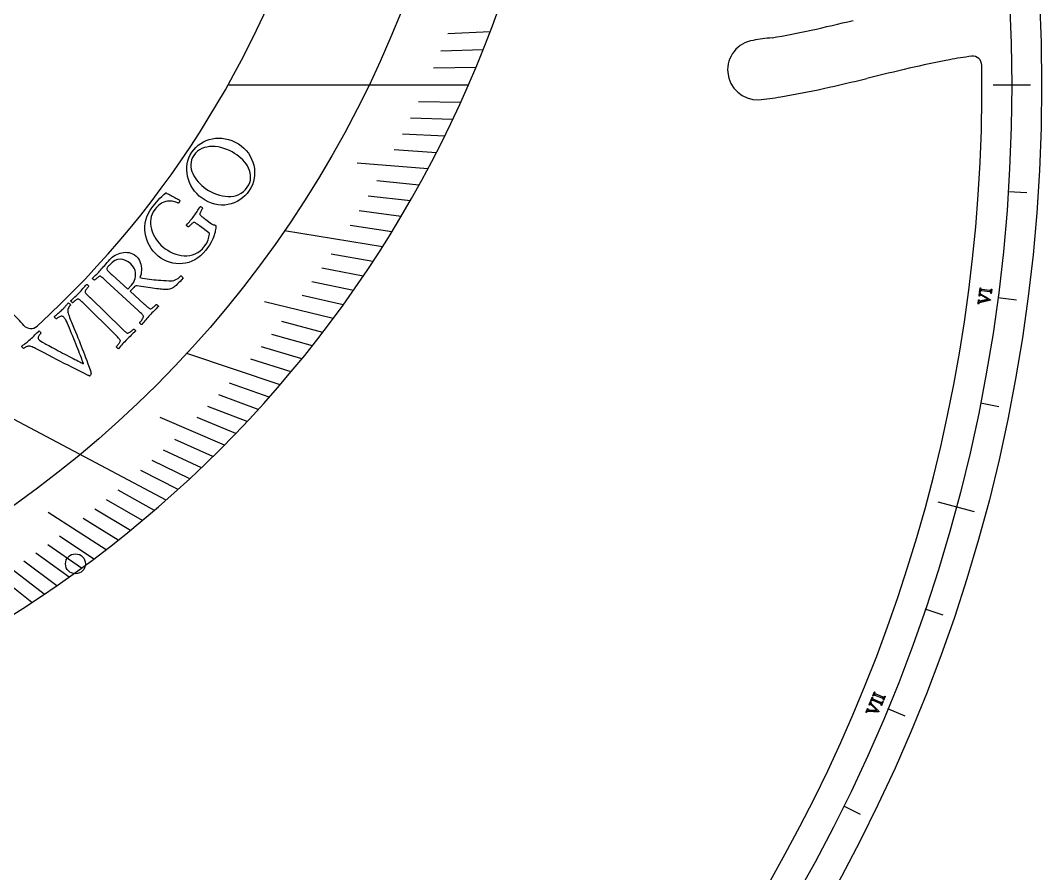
# Model space of a CAD drawing. Header units: millimetres. Extents: x -45 to 45, y -45 to 45.
# Drawn here: x 17.3 to 45, y -21.37 to 1.75 of the extents above; entities that cross this region are included whole.
import ezdxf

# ---------------------------------------------------------------- set-up
doc = ezdxf.new("R2010")
doc.units = ezdxf.units.MM
for name, color, linetype in [('CUT_INNER', 6, 'Continuous'), ('CUT_OUTER', 1, 'Continuous'), ('ENGRAVE', 7, 'Continuous'), ('ENGRAVE_FINE', 8, 'Continuous'), ('TEXT', 5, 'Continuous')]:
    doc.layers.add(name, color=color, linetype=linetype)

msp = doc.modelspace()

# ---------------------------------------------------------------- linework, layer by layer
at = {"layer": 'CUT_INNER'}
for centre, radius, start, end in [((0.0007, 12.8585), 32.1401, 287.05108, 353.10104), ((0.0021, 12.8576), 26.2884, 312.46769, 344.37126), ((26.4848, 56.6004), 56.4605, 282.54906, 283.7294), ((34.6249, 19.9429), 18.91, 279.3237, 282.60689), ((37.2927, 0.4123), 0.8082, 98.0985, 272.09266), ((38.5015, -6.4979), 7.8229, 95.96452, 99.734), ((47.2103, -24.3079), 25.4332, 100.67691, 103.17769), ((43.9457, -6.4432), 7.2737, 96.67672, 101.47787), ((43.1299, 0.533), 0.25, 0.87891, 96.878), ((0.0001, -0.0001), 43.3831, 216.35284, 0.70917), ((67.6481, -111.951), 115.4278, 103.137711, 103.723836), ((26.5989, 56.1147), 57.5783, 282.527713, 283.72876), ((34.6583, 19.7696), 20.3503, 279.24151, 282.57334), ((36.8684, 5.444), 5.8569, 274.44399, 280.40832), ((14.6687, -8.8154), 3.5676, 40.14396, 48.0808), ((17.5829, -6.3495), 0.25, 221.56328, 312.36328)]:
    msp.add_arc(centre, radius, start, end, dxfattribs=at)
at = {"layer": 'CUT_OUTER'}
msp.add_circle((0, 0), 45, dxfattribs=at)
at = {"layer": 'ENGRAVE'}
for points in [[(29.4565, 0), (22.9316, 0)], [(44.7, 0), (43.6832, 0)], [(27.1246, -4.3833), (24.4639, -3.9534)], [(24.3483, -8.1219), (21.8113, -7.2756)], [(21.2577, -11.2481), (15.6388, -8.2749)], [(43.1769, -11.5692), (42.1948, -11.3061)], [(17.9491, -13.8032), (15.8858, -12.2164)]]:
    msp.add_lwpolyline(points, dxfattribs=at)
for centre, radius in [((0, 0), 44.1916), ((0, 12.859), 29.684), ((18.7949, -12.977), 0.27)]:
    msp.add_circle(centre, radius, dxfattribs=at)
at = {"layer": 'ENGRAVE_FINE'}
for points in [[(30.0453, 1.4431), (28.8942, 1.3878)], [(29.8554, 0.9555), (28.7035, 0.9186)], [(29.6591, 0.4745), (28.5066, 0.456)], [(29.2478, -0.4679), (28.0953, -0.4494)], [(29.0332, -0.9292), (27.8812, -0.8923)], [(28.8129, -1.3839), (27.6617, -1.3286)], [(28.587, -1.832), (27.4371, -1.7583)], [(28.3557, -2.2736), (26.4375, -2.1198)], [(28.1192, -2.7086), (26.9729, -2.5982)], [(27.8777, -3.1371), (26.7337, -3.0083)], [(44.6043, -2.9235), (44.097, -2.8903)], [(27.6313, -3.559), (26.4899, -3.412)], [(27.3802, -3.9744), (26.2418, -3.8092)], [(26.8645, -4.7858), (25.7331, -4.5842)], [(26.6002, -5.1818), (25.4728, -4.9622)], [(26.3317, -5.5714), (25.2088, -5.3338)], [(26.0593, -5.9547), (24.9411, -5.6991)], [(44.3176, -5.8345), (43.8136, -5.7682)], [(25.783, -6.3315), (23.9237, -5.8749)], [(25.503, -6.7021), (24.3952, -6.411)], [(25.2194, -7.0664), (24.1174, -6.7576)], [(24.9324, -7.4244), (23.8364, -7.0981)], [(24.642, -7.7762), (23.5525, -7.4324)], [(24.0516, -8.4614), (22.9759, -8.083)], [(23.7518, -8.7949), (22.6836, -8.3993)], [(23.4492, -9.1223), (22.3887, -8.7097)], [(43.8411, -8.7205), (43.3425, -8.6214)], [(22.8356, -9.759), (21.0921, -9.014)], [(23.1437, -9.4436), (22.0913, -9.0142)], [(22.5248, -10.0685), (21.4895, -9.6057)], [(22.2116, -10.3721), (21.1852, -9.8928)], [(21.8959, -10.6699), (20.8789, -10.1743)], [(21.5779, -10.9619), (20.5705, -10.4501)], [(20.9353, -11.5286), (19.9481, -10.9849)], [(20.6108, -11.8034), (19.6342, -11.2441)], [(19.6257, -12.5943), (18.0512, -11.5839)], [(20.2843, -12.0726), (19.3186, -11.4978)], [(19.956, -12.3362), (19.0013, -11.7461)], [(18.9599, -13.094), (18.0404, -12.459)], [(19.2937, -12.8469), (18.3622, -12.2267)], [(18.6245, -13.3358), (17.7173, -12.6862)], [(18.2876, -13.5721), (17.3929, -12.9082)], [(17.6091, -14.0289), (16.7404, -13.3368)], [(42.3278, -14.3683), (41.8464, -14.2049)], [(41.2974, -17.1059), (40.8277, -16.9114)], [(40.0902, -19.7703), (39.6343, -19.5455)]]:
    msp.add_lwpolyline(points, dxfattribs=at)
at = {"layer": 'TEXT'}
for points in [[(21.9519, -1.8207), (22.0033, -1.7512), (22.0602, -1.6883), (22.1226, -1.632), (22.1907, -1.5821), (22.2633, -1.5392), (22.3395, -1.5038), (22.4193, -1.4759), (22.5028, -1.4554), (22.5888, -1.4427), (22.6763, -1.4381), (22.7652, -1.4415), (22.8557, -1.4531), (22.9465, -1.4736), (23.0364, -1.5038), (23.1255, -1.5436), (23.2137, -1.5933), (23.2928, -1.6478), (23.3643, -1.7082), (23.4281, -1.7745), (23.4842, -1.8467), (23.5325, -1.9236), (23.573, -2.0034), (23.6055, -2.0864), (23.6301, -2.1725), (23.6462, -2.2604), (23.6535, -2.3487), (23.6519, -2.4373), (23.6415, -2.5262), (23.6219, -2.614), (23.593, -2.6991), (23.5547, -2.7814), (23.5072, -2.8608), (23.4529, -2.9342), (23.3926, -3.0007), (23.3264, -3.0602), (23.2544, -3.1128), (23.1779, -3.1575), (23.0983, -3.1937), (23.0156, -3.2213), (22.9298, -3.2403), (22.8421, -3.2505), (22.7536, -3.2518), (22.6645, -3.2442), (22.5746, -3.2278), (22.4853, -3.202), (22.3978, -3.1666), (22.3123, -3.1215), (22.2285, -3.0669), (22.153, -3.0074), (22.085, -2.9428), (22.0246, -2.873), (21.9717, -2.7982), (21.9264, -2.7199), (21.8888, -2.6395), (21.8587, -2.557), (21.8363, -2.4726), (21.8218, -2.3872), (21.8155, -2.3022), (21.8174, -2.2174), (21.8276, -2.1328), (21.846, -2.0499), (21.8729, -1.9704), (21.9081, -1.894), (21.9519, -1.8207)], [(22.0084, -1.9041), (21.972, -1.9661), (21.9456, -2.0283), (21.9293, -2.0909), (21.923, -2.1539), (21.9253, -2.2167), (21.9347, -2.2786), (21.9513, -2.3396), (21.9751, -2.3998), (22.0051, -2.4587), (22.0401, -2.5159), (22.0801, -2.5713), (22.1253, -2.6249), (22.1741, -2.6761), (22.2252, -2.724), (22.2786, -2.7688), (22.3342, -2.8102), (22.4017, -2.8543), (22.4722, -2.8938), (22.5457, -2.9287), (22.6223, -2.959), (22.7004, -2.9837), (22.7785, -3.0021), (22.8568, -3.0141), (22.9352, -3.0197), (23.0123, -3.0181), (23.0869, -3.0086), (23.1588, -2.9912), (23.228, -2.9658), (23.2932, -2.9317), (23.3528, -2.8877), (23.4068, -2.834), (23.4551, -2.7706), (23.4937, -2.7047), (23.5217, -2.6387), (23.5391, -2.5728), (23.546, -2.5069), (23.5436, -2.4416), (23.5335, -2.3774), (23.5156, -2.3143), (23.4899, -2.2524), (23.4578, -2.1923), (23.4204, -2.1347), (23.3779, -2.0796), (23.3301, -2.027), (23.2788, -1.9774), (23.2253, -1.9313), (23.1699, -1.8888), (23.1124, -1.8499), (23.043, -1.8089), (22.9711, -1.7727), (22.8965, -1.7412), (22.8195, -1.7143), (22.7413, -1.6927), (22.6633, -1.6773), (22.5856, -1.668), (22.5082, -1.6647), (22.4324, -1.668), (22.3598, -1.6784), (22.2903, -1.6958), (22.2239, -1.7202), (22.1617, -1.7527), (22.1052, -1.7942), (22.0541, -1.8446), (22.0084, -1.9041)], [(22.1872, -3.8358), (22.1838, -3.8333), (22.1804, -3.8307), (22.177, -3.8282), (22.1736, -3.8256), (22.1702, -3.8231), (22.1668, -3.8205), (22.1634, -3.818), (22.16, -3.8154), (22.139, -3.7997), (22.1188, -3.7848), (22.0995, -3.7709), (22.0811, -3.7578), (22.0637, -3.7461), (22.0473, -3.7363), (22.0319, -3.7284), (22.0175, -3.7223), (22.0088, -3.7205), (21.998, -3.723), (21.985, -3.7298), (21.9698, -3.7409), (21.9537, -3.7545), (21.938, -3.7688), (21.9226, -3.7838), (21.9076, -3.7995), (21.8939, -3.8144), (21.8827, -3.827), (21.8739, -3.8372), (21.8676, -3.845), (21.86, -3.8439), (21.8512, -3.8409), (21.8412, -3.8358), (21.8301, -3.8288), (21.8198, -3.8207), (21.8121, -3.8128), (21.807, -3.8048), (21.8046, -3.7969), (21.8311, -3.7647), (21.8575, -3.7333), (21.8837, -3.7026), (21.9096, -3.6726), (21.9352, -3.6428), (21.9602, -3.6124), (21.9846, -3.5817), (22.0083, -3.5504), (22.032, -3.5181), (22.0542, -3.4863), (22.0752, -3.4551), (22.0948, -3.4244), (22.1143, -3.3934), (22.1349, -3.3613), (22.1568, -3.3282), (22.1798, -3.2939), (22.1881, -3.294), (22.1971, -3.2966), (22.207, -3.3017), (22.2176, -3.3093), (22.2275, -3.3179), (22.2352, -3.326), (22.2407, -3.3336), (22.2439, -3.3406), (22.2382, -3.3488), (22.2311, -3.3599), (22.2225, -3.3739), (22.2125, -3.3907), (22.2023, -3.4089), (22.193, -3.4269), (22.1847, -3.4448), (22.1774, -3.4626), (22.172, -3.4789), (22.1697, -3.4927), (22.1703, -3.5039), (22.174, -3.5125), (22.1857, -3.5273), (22.2001, -3.5427), (22.2172, -3.5585), (22.237, -3.5748), (22.2587, -3.5916), (22.2814, -3.6089), (22.305, -3.6267), (22.3295, -3.6449), (22.4866, -3.761), (22.5042, -3.7729), (22.5206, -3.7817), (22.5358, -3.7874), (22.5497, -3.7899), (22.5625, -3.7916), (22.5743, -3.7947), (22.585, -3.7993), (22.5947, -3.8053), (22.5988, -3.8089), (22.6019, -3.8133), (22.6042, -3.8183), (22.6055, -3.8239), (22.6059, -3.8318), (22.6052, -3.8434), (22.6036, -3.8587), (22.601, -3.8777), (22.595, -3.9122), (22.5878, -3.9489), (22.5795, -3.9876), (22.5699, -4.0284), (22.5577, -4.0719), (22.5412, -4.1185), (22.5205, -4.1683), (22.4955, -4.2212), (22.4646, -4.2782), (22.4261, -4.3402), (22.38, -4.407), (22.3263, -4.4787), (22.2602, -4.5562), (22.1895, -4.6244), (22.1141, -4.6834), (22.0342, -4.733), (21.9514, -4.7734), (21.8669, -4.8046), (21.781, -4.8267), (21.6936, -4.8396), (21.606, -4.8436), (21.5194, -4.8389), (21.434, -4.8255), (21.3495, -4.8035), (21.2673, -4.7731), (21.1884, -4.7346), (21.1128, -4.6878), (21.0405, -4.633), (20.9692, -4.5683), (20.9058, -4.4989), (20.8499, -4.4251), (20.8017, -4.3467), (20.7611, -4.2651), (20.7283, -4.1816), (20.7032, -4.096), (20.6857, -4.0085), (20.6764, -3.9202), (20.6761, -3.8322), (20.6845, -3.7445), (20.7018, -3.6571), (20.7282, -3.5712), (20.7641, -3.488), (20.8093, -3.4075), (20.8641, -3.3295), (20.9047, -3.2782), (20.9473, -3.2264), (20.9917, -3.1742), (21.0381, -3.1215), (21.0867, -3.0691), (21.1377, -3.0178), (21.1911, -2.9677), (21.247, -2.9188), (21.2503, -2.9204), (21.2601, -2.9255), (21.2764, -2.9339), (21.2992, -2.9457), (21.3264, -2.9599), (21.3557, -2.9754), (21.387, -2.9922), (21.4205, -3.0103), (21.4543, -3.0286), (21.4865, -3.046), (21.5172, -3.0625), (21.5464, -3.0781), (21.5719, -3.0917), (21.5914, -3.1024), (21.6049, -3.1101), (21.6125, -3.1149), (21.617, -3.1183), (21.6199, -3.1239), (21.6212, -3.1317), (21.6209, -3.1417), (21.619, -3.1525), (21.6158, -3.1627), (21.6113, -3.1724), (21.6054, -3.1815), (21.5995, -3.1886), (21.5931, -3.1946), (21.5862, -3.1993), (21.579, -3.2029), (21.5626, -3.1953), (21.5416, -3.1867), (21.5162, -3.177), (21.4862, -3.1663), (21.4525, -3.1565), (21.4157, -3.1495), (21.376, -3.1453), (21.3333, -3.1439), (21.2883, -3.1471), (21.2419, -3.1565), (21.1941, -3.1721), (21.1448, -3.194), (21.0947, -3.224), (21.0446, -3.264), (20.9944, -3.3142), (20.944, -3.3744), (20.9036, -3.4334), (20.872, -3.495), (20.8491, -3.5592), (20.8349, -3.6262), (20.8286, -3.6947), (20.8295, -3.7637), (20.8375, -3.8333), (20.8528, -3.9033), (20.8744, -3.9727), (20.9015, -4.0402), (20.9342, -4.1058), (20.9725, -4.1695), (21.0155, -4.2301), (21.0622, -4.2864), (21.1125, -4.3385), (21.1666, -4.3862), (21.2306, -4.4349), (21.2974, -4.4788), (21.3672, -4.5181), (21.4399, -4.5526), (21.5145, -4.5813), (21.5898, -4.6031), (21.6659, -4.618), (21.7427, -4.626), (21.8193, -4.6262), (21.8945, -4.6177), (21.9683, -4.6006), (22.0407, -4.5747), (22.1105, -4.5392), (22.1766, -4.493), (22.2388, -4.4361), (22.2971, -4.3686), (22.328, -4.3254), (22.3541, -4.2823), (22.3753, -4.2393), (22.3916, -4.1965), (22.4046, -4.1548), (22.4157, -4.1151), (22.4249, -4.0775), (22.4324, -4.0419), (22.4337, -4.0349), (22.4337, -4.029), (22.4323, -4.024), (22.4294, -4.0199), (22.4256, -4.0163), (22.4213, -4.0125), (22.4165, -4.0085), (22.4111, -4.0043)], [(19.7235, -4.731), (19.7548, -4.6988), (19.7894, -4.6686), (19.8273, -4.6404), (19.8686, -4.6142), (19.9122, -4.5908), (19.9572, -4.571), (20.0037, -4.5549), (20.0516, -4.5424), (20.1004, -4.5343), (20.1495, -4.5315), (20.1988, -4.534), (20.2485, -4.5418), (20.2977, -4.5557), (20.3458, -4.5767), (20.3927, -4.6047), (20.4385, -4.6398), (20.4736, -4.6744), (20.5039, -4.7136), (20.5292, -4.7574), (20.5496, -4.806), (20.565, -4.8574), (20.5758, -4.91), (20.5818, -4.9636), (20.5831, -5.0183), (20.5797, -5.0723), (20.572, -5.1237), (20.5598, -5.1725), (20.5432, -5.2187), (20.6118, -5.231), (20.6781, -5.2421), (20.7421, -5.2519), (20.8039, -5.2605), (20.8647, -5.268), (20.9259, -5.2749), (20.9874, -5.2809), (21.0494, -5.2862), (21.1133, -5.291), (21.1806, -5.2958), (21.2514, -5.3006), (21.3256, -5.3053), (21.3738, -5.306), (21.419, -5.3024), (21.4613, -5.2947), (21.5007, -5.2827), (21.5388, -5.2651), (21.5775, -5.2408), (21.6168, -5.2096), (21.6566, -5.1715), (21.6649, -5.1723), (21.6737, -5.1764), (21.6831, -5.1837), (21.693, -5.1942), (21.702, -5.2052), (21.7088, -5.2139), (21.7133, -5.2203), (21.7157, -5.2244), (21.6718, -5.276), (21.6307, -5.3221), (21.5924, -5.3628), (21.5569, -5.3981), (21.5247, -5.428), (21.4961, -5.4528), (21.4711, -5.4724), (21.4498, -5.4868), (21.4346, -5.4946), (21.4163, -5.5036), (21.3949, -5.5137), (21.3705, -5.5249), (21.3428, -5.535), (21.3117, -5.5417), (21.2772, -5.5449), (21.2394, -5.5447), (21.222, -5.5434), (21.1983, -5.5413), (21.1682, -5.5384), (21.1318, -5.5347), (21.0902, -5.5302), (21.0446, -5.5249), (20.9949, -5.5189), (20.9411, -5.512), (20.8845, -5.5046), (20.8259, -5.4967), (20.7656, -5.4885), (20.7034, -5.48), (20.6407, -5.4711), (20.5789, -5.4618), (20.5181, -5.4523), (20.4582, -5.4425), (20.438, -5.4428), (20.4177, -5.4495), (20.3973, -5.4627), (20.3768, -5.4824), (20.281, -5.5882), (20.6621, -5.9349), (20.6652, -5.9377), (20.6684, -5.9406), (20.6715, -5.9434), (20.6747, -5.9463), (20.6778, -5.9491), (20.6809, -5.952), (20.6841, -5.9549), (20.6872, -5.9577), (20.7067, -5.9753), (20.7254, -5.992), (20.7433, -6.0076), (20.7604, -6.0224), (20.7767, -6.0356), (20.7922, -6.0469), (20.8068, -6.0562), (20.8206, -6.0635), (20.8291, -6.0644), (20.8402, -6.0619), (20.854, -6.0559), (20.8704, -6.0466), (20.888, -6.0349), (20.9054, -6.022), (20.9227, -6.0081), (20.9397, -5.993), (20.9553, -5.9784), (20.9681, -5.9662), (20.978, -5.9563), (20.9852, -5.9487), (20.9928, -5.9503), (21.0013, -5.954), (21.0109, -5.9598), (21.0214, -5.9676), (21.0311, -5.9764), (21.0382, -5.985), (21.0425, -5.9934), (21.0442, -6.0016), (21.0136, -6.0316), (20.9836, -6.0611), (20.9543, -6.0899), (20.9258, -6.1182), (20.8976, -6.1465), (20.8693, -6.1755), (20.8411, -6.2052), (20.8128, -6.2357), (20.7856, -6.2657), (20.7585, -6.2964), (20.7314, -6.3276), (20.7045, -6.3594), (20.6775, -6.3917), (20.6503, -6.4243), (20.623, -6.4572), (20.5955, -6.4905), (20.5873, -6.4896), (20.5785, -6.4859), (20.5694, -6.4797), (20.5598, -6.4708), (20.551, -6.4609), (20.5444, -6.4519), (20.54, -6.4437), (20.5378, -6.4363), (20.5447, -6.4285), (20.5537, -6.4177), (20.5648, -6.404), (20.578, -6.3872), (20.5916, -6.3688), (20.6042, -6.3502), (20.6158, -6.3314), (20.6264, -6.3124), (20.6347, -6.295), (20.6393, -6.2808), (20.6405, -6.27), (20.638, -6.2624), (20.6281, -6.2463), (20.6156, -6.2294), (20.6003, -6.2118), (20.5824, -6.1933), (20.5627, -6.1743), (20.5421, -6.1546), (20.5206, -6.1343), (20.4982, -6.1135), (19.6301, -5.3137), (19.6075, -5.2929), (19.5855, -5.2728), (19.5639, -5.2535), (19.543, -5.2349), (19.5228, -5.218), (19.5038, -5.2037), (19.486, -5.1921), (19.4692, -5.1832), (19.4609, -5.1805), (19.4503, -5.1818), (19.4373, -5.1872), (19.422, -5.1967), (19.4056, -5.2085), (19.3894, -5.2208), (19.3733, -5.2338), (19.3573, -5.2474), (19.3427, -5.2603), (19.3307, -5.2711), (19.3213, -5.28), (19.3144, -5.2869), (19.307, -5.285), (19.2987, -5.2809), (19.2894, -5.2748), (19.2791, -5.2667), (19.2696, -5.2577), (19.2627, -5.249), (19.2584, -5.2406), (19.2567, -5.2327), (19.2853, -5.2044), (19.3136, -5.1765), (19.3417, -5.1491), (19.3696, -5.1221), (19.397, -5.0953), (19.4239, -5.0681), (19.4503, -5.0407), (19.4761, -5.013), (19.5029, -4.9834), (19.5304, -4.9525), (19.5587, -4.9202), (19.5876, -4.8864), (19.6181, -4.8509), (19.6509, -4.8131), (19.6861, -4.7732), (19.7235, -4.731)], [(20.2942, -4.8457), (20.2251, -4.7933), (20.1544, -4.7551), (20.0822, -4.731), (20.0084, -4.7209), (19.9341, -4.7285), (19.8603, -4.7572), (19.7868, -4.807), (19.7135, -4.878), (19.7044, -4.8884), (19.6934, -4.9014), (19.6805, -4.917), (19.6657, -4.9352), (19.6525, -4.9535), (19.6443, -4.9693), (19.6413, -4.9827), (19.6433, -4.9936), (19.6511, -5.0072), (19.663, -5.0229), (19.679, -5.0407), (19.699, -5.0607), (19.7212, -5.0816), (19.7436, -5.1026), (19.7662, -5.1236), (19.7892, -5.1445), (20.2182, -5.5311), (20.3155, -5.4235), (20.3482, -5.3824), (20.3754, -5.3381), (20.3971, -5.2905), (20.4132, -5.2397), (20.4232, -5.1873), (20.4265, -5.1349), (20.4231, -5.0826), (20.413, -5.0302), (20.3955, -4.9795), (20.3698, -4.9318), (20.336, -4.8872), (20.2942, -4.8457)], [(18.8913, -5.63), (18.9183, -5.602), (18.9445, -5.574), (18.97, -5.5459), (18.9946, -5.5178), (19.0192, -5.4894), (19.0445, -5.4604), (19.0705, -5.431), (19.0971, -5.401), (19.1051, -5.4023), (19.1137, -5.4062), (19.1227, -5.4126), (19.1322, -5.4216), (19.1409, -5.4314), (19.1475, -5.4404), (19.152, -5.4485), (19.1543, -5.4558), (19.1478, -5.4631), (19.1392, -5.4732), (19.1287, -5.4861), (19.1162, -5.5017), (19.1032, -5.5188), (19.091, -5.5356), (19.0796, -5.5524), (19.0691, -5.5691), (19.0607, -5.5845), (19.056, -5.5978), (19.0548, -5.609), (19.0572, -5.6179), (19.0656, -5.6311), (19.0761, -5.6452), (19.0887, -5.6602), (19.1034, -5.676), (19.1197, -5.6925), (19.1367, -5.7097), (19.1547, -5.7275), (19.1736, -5.7459), (19.1766, -5.7489), (19.1797, -5.7519), (19.1827, -5.7548), (19.1858, -5.7578), (19.1888, -5.7607), (19.1919, -5.7637), (19.1949, -5.7666), (19.198, -5.7696), (20.0451, -6.5916), (20.0481, -6.5946), (20.0512, -6.5975), (20.0542, -6.6005), (20.0573, -6.6034), (20.0603, -6.6064), (20.0634, -6.6093), (20.0664, -6.6123), (20.0695, -6.6152), (20.0884, -6.6335), (20.1065, -6.6507), (20.1239, -6.667), (20.1405, -6.6822), (20.1564, -6.696), (20.1715, -6.7078), (20.1858, -6.7175), (20.1994, -6.7253), (20.2078, -6.7265), (20.219, -6.7243), (20.2329, -6.7188), (20.2496, -6.71), (20.2676, -6.6988), (20.2855, -6.6866), (20.3032, -6.6732), (20.3207, -6.6586), (20.3367, -6.6446), (20.3499, -6.6328), (20.3602, -6.6232), (20.3676, -6.6159), (20.3751, -6.6177), (20.3835, -6.6217), (20.3929, -6.6278), (20.4032, -6.636), (20.4126, -6.6451), (20.4193, -6.6539), (20.4234, -6.6624), (20.4249, -6.6706), (20.3933, -6.6997), (20.3624, -6.7281), (20.3322, -6.756), (20.3027, -6.7833), (20.2736, -6.8107), (20.2445, -6.8388), (20.2153, -6.8676), (20.186, -6.8971), (20.1578, -6.9263), (20.1297, -6.956), (20.1017, -6.9864), (20.0737, -7.0173), (20.0457, -7.0487), (20.0176, -7.0804), (19.9892, -7.1124), (19.9606, -7.1448), (19.9524, -7.1436), (19.9438, -7.1397), (19.9348, -7.1331), (19.9255, -7.1239), (19.9171, -7.1138), (19.9108, -7.1046), (19.9067, -7.0962), (19.9047, -7.0887), (19.9119, -7.0812), (19.9212, -7.0707), (19.9327, -7.0573), (19.9464, -7.041), (19.9607, -7.0231), (19.9739, -7.0049), (19.9861, -6.9865), (19.9972, -6.9678), (20.006, -6.9506), (20.0112, -6.9366), (20.0127, -6.9258), (20.0105, -6.9182), (20.0011, -6.9018), (19.9891, -6.8845), (19.9744, -6.8664), (19.9571, -6.8474), (19.938, -6.8277), (19.9181, -6.8073), (19.8972, -6.7864), (19.8755, -6.7648), (19.0356, -5.9355), (19.0137, -5.914), (18.9923, -5.8932), (18.9714, -5.8732), (18.951, -5.8539), (18.9314, -5.8364), (18.9129, -5.8215), (18.8954, -5.8094), (18.879, -5.8), (18.8708, -5.797), (18.8601, -5.7979), (18.847, -5.8029), (18.8314, -5.8119), (18.8145, -5.8232), (18.7977, -5.8352), (18.7809, -5.848), (18.7641, -5.8614), (18.7487, -5.8742), (18.736, -5.885), (18.7261, -5.8938), (18.719, -5.9005), (18.7117, -5.8983), (18.7035, -5.894), (18.6944, -5.8876), (18.6843, -5.8792), (18.6751, -5.8698), (18.6685, -5.8609), (18.6645, -5.8525), (18.663, -5.8444), (18.6926, -5.817), (18.722, -5.7899), (18.7513, -5.7631), (18.7804, -5.7366), (18.8091, -5.7102), (18.8372, -5.6837), (18.8646, -5.6569), (18.8913, -5.63)], [(43.3286, -5.5495), (43.3295, -5.5425), (43.3302, -5.5356), (43.3309, -5.5288), (43.3314, -5.522), (43.3319, -5.5152), (43.3325, -5.5083), (43.3331, -5.5012), (43.3337, -5.494), (43.335, -5.4933), (43.3366, -5.4929), (43.3385, -5.4928), (43.3408, -5.4931), (43.343, -5.4936), (43.3449, -5.4942), (43.3463, -5.4949), (43.3474, -5.4957), (43.3472, -5.4974), (43.3471, -5.4998), (43.3469, -5.5028), (43.3468, -5.5065), (43.3467, -5.5103), (43.3467, -5.5141), (43.3469, -5.5178), (43.3471, -5.5213), (43.3476, -5.5245), (43.3483, -5.5269), (43.3493, -5.5286), (43.3505, -5.5296), (43.3531, -5.5306), (43.356, -5.5315), (43.3593, -5.5323), (43.363, -5.533), (43.367, -5.5336), (43.3711, -5.5342), (43.3755, -5.5348), (43.38, -5.5354), (43.3808, -5.5355), (43.3815, -5.5356), (43.3822, -5.5357), (43.383, -5.5358), (43.3837, -5.5359), (43.3844, -5.5359), (43.3852, -5.536), (43.3859, -5.5361), (43.5894, -5.5621), (43.5901, -5.5622), (43.5909, -5.5623), (43.5916, -5.5624), (43.5923, -5.5625), (43.5931, -5.5626), (43.5938, -5.5627), (43.5945, -5.5628), (43.5953, -5.5628), (43.5998, -5.5634), (43.6041, -5.5639), (43.6082, -5.5644), (43.6121, -5.5648), (43.6158, -5.565), (43.6191, -5.5651), (43.6221, -5.565), (43.6248, -5.5646), (43.6261, -5.5639), (43.6274, -5.5625), (43.6288, -5.5603), (43.6302, -5.5574), (43.6315, -5.554), (43.6327, -5.5505), (43.6338, -5.5468), (43.6347, -5.543), (43.6355, -5.5395), (43.6361, -5.5365), (43.6366, -5.5341), (43.6368, -5.5324), (43.6381, -5.5319), (43.6397, -5.5316), (43.6416, -5.5314), (43.6439, -5.5315), (43.6461, -5.5318), (43.648, -5.5324), (43.6494, -5.5331), (43.6505, -5.5341), (43.6491, -5.5413), (43.6478, -5.5484), (43.6465, -5.5553), (43.6452, -5.562), (43.644, -5.5687), (43.6429, -5.5756), (43.6419, -5.5825), (43.6409, -5.5896), (43.6401, -5.5964), (43.6394, -5.6034), (43.6387, -5.6104), (43.6381, -5.6175), (43.6376, -5.6247), (43.637, -5.6319), (43.6366, -5.6392), (43.6361, -5.6466), (43.6348, -5.6473), (43.6332, -5.6476), (43.6313, -5.6477), (43.629, -5.6474), (43.6268, -5.6469), (43.625, -5.6463), (43.6235, -5.6456), (43.6224, -5.6448), (43.6226, -5.643), (43.6228, -5.6406), (43.6229, -5.6376), (43.6231, -5.634), (43.6231, -5.63), (43.623, -5.6262), (43.6228, -5.6224), (43.6223, -5.6187), (43.6217, -5.6155), (43.6209, -5.613), (43.62, -5.6114), (43.6189, -5.6106), (43.6159, -5.6093), (43.6124, -5.6082), (43.6085, -5.6072), (43.6041, -5.6064), (43.5993, -5.6057), (43.5944, -5.605), (43.5894, -5.6043), (43.5841, -5.6036), (43.3806, -5.5775), (43.3753, -5.5768), (43.3702, -5.5762), (43.3652, -5.5756), (43.3603, -5.5751), (43.3558, -5.5747), (43.3516, -5.5747), (43.3479, -5.5748), (43.3447, -5.5753), (43.3432, -5.5758), (43.3418, -5.5771), (43.3405, -5.5793), (43.3393, -5.5823), (43.3382, -5.5857), (43.3371, -5.5893), (43.3361, -5.593), (43.3352, -5.5968), (43.3344, -5.6003), (43.3338, -5.6033), (43.3334, -5.6056), (43.3331, -5.6074), (43.3318, -5.6079), (43.3303, -5.6082), (43.3283, -5.6083), (43.326, -5.6082), (43.3238, -5.6079), (43.3219, -5.6074), (43.3205, -5.6066), (43.3194, -5.6056), (43.3206, -5.5984), (43.3218, -5.5912), (43.3231, -5.5842), (43.3243, -5.5771), (43.3256, -5.5702), (43.3267, -5.5632), (43.3277, -5.5564), (43.3286, -5.5495)], [(43.2854, -5.8776), (43.2863, -5.8699), (43.2872, -5.8623), (43.288, -5.8548), (43.2887, -5.8474), (43.2893, -5.8401), (43.29, -5.8329), (43.2906, -5.8257), (43.2913, -5.8186), (43.2926, -5.8184), (43.2943, -5.8184), (43.2964, -5.8185), (43.299, -5.8189), (43.3014, -5.8195), (43.3032, -5.82), (43.3044, -5.8207), (43.3049, -5.8214), (43.3048, -5.8227), (43.3047, -5.8247), (43.3048, -5.8273), (43.3049, -5.8306), (43.3051, -5.8342), (43.3056, -5.8377), (43.3064, -5.8411), (43.3075, -5.8445), (43.3089, -5.8475), (43.3109, -5.8498), (43.3135, -5.8513), (43.3166, -5.8522), (43.3216, -5.8523), (43.3288, -5.8516), (43.3383, -5.8501), (43.35, -5.8478), (43.356, -5.8465), (43.3631, -5.8449), (43.371, -5.8432), (43.3799, -5.8412), (43.3895, -5.839), (43.3995, -5.8368), (43.4101, -5.8345), (43.4211, -5.8321), (43.4323, -5.8296), (43.4436, -5.8271), (43.4548, -5.8246), (43.4661, -5.822), (43.4771, -5.8195), (43.4877, -5.8171), (43.4979, -5.8149), (43.5076, -5.8127), (43.5166, -5.8107), (43.5247, -5.8089), (43.532, -5.8073), (43.5385, -5.8059), (43.5438, -5.8047), (43.5478, -5.8039), (43.5503, -5.8033), (43.5515, -5.8029), (43.55, -5.802), (43.5471, -5.8002), (43.543, -5.7978), (43.5375, -5.7946), (43.531, -5.7908), (43.5236, -5.7866), (43.5154, -5.782), (43.5064, -5.7768), (43.4967, -5.7713), (43.4865, -5.7656), (43.4758, -5.7595), (43.4646, -5.7532), (43.4531, -5.7467), (43.4416, -5.7402), (43.4299, -5.7336), (43.4182, -5.727), (43.4066, -5.7205), (43.3953, -5.7142), (43.3844, -5.708), (43.3738, -5.7021), (43.3698, -5.6999), (43.3657, -5.6978), (43.3614, -5.6959), (43.357, -5.694), (43.3527, -5.6923), (43.3487, -5.691), (43.3451, -5.6901), (43.3417, -5.6895), (43.338, -5.6894), (43.3347, -5.6902), (43.3317, -5.6919), (43.3292, -5.6945), (43.3269, -5.6976), (43.325, -5.7009), (43.3233, -5.7043), (43.3219, -5.7079), (43.3209, -5.7113), (43.32, -5.7141), (43.3194, -5.7164), (43.3191, -5.7181), (43.3182, -5.7189), (43.3168, -5.7193), (43.3148, -5.7194), (43.3123, -5.7192), (43.3097, -5.7187), (43.3076, -5.7181), (43.3061, -5.7173), (43.305, -5.7163), (43.3061, -5.7098), (43.3072, -5.7036), (43.3083, -5.6975), (43.3094, -5.6917), (43.3105, -5.6858), (43.3116, -5.6797), (43.3125, -5.6735), (43.3134, -5.667), (43.3141, -5.6617), (43.3147, -5.657), (43.3151, -5.6529), (43.3155, -5.6493), (43.3158, -5.646), (43.316, -5.6427), (43.3163, -5.6395), (43.3164, -5.6363), (43.3166, -5.6329), (43.3169, -5.6292), (43.3171, -5.6251), (43.3175, -5.6207), (43.3187, -5.6204), (43.3205, -5.6204), (43.3227, -5.6207), (43.3253, -5.6212), (43.3279, -5.6218), (43.3297, -5.6224), (43.3307, -5.6229), (43.331, -5.6234), (43.3309, -5.6253), (43.331, -5.6283), (43.3313, -5.6322), (43.3317, -5.6371), (43.3326, -5.6422), (43.3342, -5.647), (43.3364, -5.6512), (43.3393, -5.6551), (43.342, -5.6578), (43.346, -5.6611), (43.3512, -5.6648), (43.3576, -5.6691), (43.3645, -5.6735), (43.3713, -5.6776), (43.3779, -5.6815), (43.3845, -5.6852), (43.3996, -5.6937), (43.4142, -5.7019), (43.4281, -5.7097), (43.4413, -5.7172), (43.4541, -5.7244), (43.4667, -5.7315), (43.4791, -5.7386), (43.4912, -5.7456), (43.5033, -5.7525), (43.5156, -5.7596), (43.5282, -5.7669), (43.541, -5.7742), (43.5542, -5.7819), (43.5682, -5.79), (43.5828, -5.7986), (43.5981, -5.8076), (43.6021, -5.8102), (43.6053, -5.8128), (43.6078, -5.8153), (43.6096, -5.8179), (43.6108, -5.8204), (43.6115, -5.8229), (43.6119, -5.8254), (43.6117, -5.8279), (43.6115, -5.8285), (43.6108, -5.8291), (43.6097, -5.8296), (43.6083, -5.8299), (43.6067, -5.8302), (43.6054, -5.8305), (43.6043, -5.8309), (43.6034, -5.8312), (43.5814, -5.8364), (43.5602, -5.8413), (43.5398, -5.8461), (43.5201, -5.8506), (43.5007, -5.8551), (43.4811, -5.8596), (43.4613, -5.8642), (43.4414, -5.8688), (43.4209, -5.8736), (43.3994, -5.8787), (43.3768, -5.8841), (43.3532, -5.8898), (43.346, -5.8915), (43.3391, -5.8932), (43.3326, -5.895), (43.3264, -5.8968), (43.3206, -5.8986), (43.315, -5.9007), (43.3096, -5.903), (43.3044, -5.9054), (43.3024, -5.9066), (43.3004, -5.9083), (43.2986, -5.9105), (43.2969, -5.9132), (43.2953, -5.9162), (43.294, -5.9192), (43.2928, -5.9222), (43.2918, -5.9252), (43.291, -5.9279), (43.2903, -5.9303), (43.2899, -5.9323), (43.2896, -5.934), (43.2891, -5.9341), (43.2879, -5.9341), (43.2858, -5.9339), (43.2829, -5.9336), (43.28, -5.9331), (43.2779, -5.9328), (43.2765, -5.9324), (43.2759, -5.9321), (43.2773, -5.9243), (43.2785, -5.9171), (43.2797, -5.9106), (43.2809, -5.9049), (43.282, -5.8991), (43.2831, -5.8927), (43.2842, -5.8855), (43.2854, -5.8776)], [(17.5713, -6.8888), (17.6031, -6.8601), (17.634, -6.8314), (17.664, -6.8027), (17.6931, -6.774), (17.7216, -6.7455), (17.75, -6.7173), (17.7782, -6.6894), (17.8062, -6.6619), (17.8126, -6.6655), (17.8202, -6.6717), (17.8289, -6.6803), (17.8388, -6.6916), (17.8477, -6.7029), (17.8535, -6.7122), (17.8561, -6.7192), (17.8557, -6.7241), (17.8506, -6.7292), (17.8436, -6.7375), (17.8345, -6.7487), (17.8234, -6.763), (17.8119, -6.7792), (17.8017, -6.796), (17.7929, -6.8136), (17.7853, -6.8319), (17.7809, -6.85), (17.7816, -6.8672), (17.7873, -6.8834), (17.798, -6.8986), (17.8195, -6.9178), (17.8535, -6.9419), (17.9002, -6.9708), (17.9596, -7.0044), (17.991, -7.0214), (18.0273, -7.041), (18.0684, -7.063), (18.1145, -7.0875), (18.1642, -7.114), (18.2164, -7.1417), (18.271, -7.1707), (18.3282, -7.2011), (18.3866, -7.232), (18.4453, -7.2627), (18.5042, -7.2932), (18.5632, -7.3235), (18.6212, -7.3531), (18.6768, -7.3815), (18.73, -7.4088), (18.7807, -7.4348), (18.828, -7.4592), (18.8708, -7.4811), (18.9091, -7.5007), (18.9428, -7.518), (18.9708, -7.5323), (18.9916, -7.5428), (19.0053, -7.5495), (19.0118, -7.5525), (19.0085, -7.5424), (19.0021, -7.5243), (18.9926, -7.4982), (18.98, -7.4641), (18.9647, -7.4235), (18.9473, -7.3779), (18.9278, -7.3272), (18.9061, -7.2715), (18.8827, -7.2118), (18.8581, -7.1491), (18.8322, -7.0834), (18.805, -7.0148), (18.7769, -6.9445), (18.7485, -6.8738), (18.7197, -6.8026), (18.6906, -6.731), (18.6616, -6.6604), (18.6334, -6.5919), (18.6059, -6.5256), (18.5791, -6.4616), (18.5688, -6.4376), (18.5576, -6.4135), (18.5453, -6.3895), (18.532, -6.3654), (18.5184, -6.3427), (18.505, -6.3227), (18.4919, -6.3054), (18.4789, -6.2908), (18.4626, -6.2771), (18.4448, -6.2686), (18.4258, -6.2653), (18.4054, -6.2673), (18.3848, -6.2727), (18.3648, -6.2798), (18.3457, -6.2886), (18.3272, -6.2992), (18.3106, -6.3099), (18.2971, -6.3191), (18.2866, -6.3269), (18.2792, -6.3332), (18.2727, -6.3332), (18.2648, -6.3298), (18.2556, -6.3231), (18.2451, -6.313), (18.2352, -6.3017), (18.2282, -6.2914), (18.224, -6.2821), (18.2226, -6.2738), (18.2497, -6.2501), (18.276, -6.2272), (18.3018, -6.205), (18.3269, -6.1837), (18.3519, -6.1622), (18.3772, -6.1396), (18.4028, -6.1159), (18.4288, -6.0911), (18.4498, -6.0705), (18.4684, -6.052), (18.4846, -6.0356), (18.4983, -6.0213), (18.5107, -6.008), (18.5228, -5.9947), (18.5347, -5.9814), (18.5463, -5.9681), (18.5585, -5.9541), (18.5722, -5.9386), (18.5873, -5.9217), (18.6037, -5.9034), (18.6103, -5.9069), (18.6181, -5.9131), (18.6272, -5.922), (18.6376, -5.9337), (18.6469, -5.9453), (18.6531, -5.9541), (18.656, -5.9602), (18.6557, -5.9635), (18.6487, -5.9717), (18.6392, -5.9848), (18.6272, -6.0029), (18.6127, -6.0259), (18.5992, -6.0516), (18.5902, -6.0778), (18.5857, -6.1045), (18.5857, -6.1318), (18.5887, -6.1537), (18.5955, -6.1821), (18.6059, -6.217), (18.62, -6.2584), (18.6361, -6.3024), (18.6524, -6.345), (18.6688, -6.3861), (18.6854, -6.4258), (18.7239, -6.5178), (18.7606, -6.606), (18.7956, -6.6905), (18.8287, -6.7712), (18.8606, -6.8495), (18.8916, -6.9266), (18.9217, -7.0025), (18.951, -7.0772), (18.98, -7.1521), (19.0095, -7.2285), (19.0395, -7.3063), (19.0698, -7.3856), (19.101, -7.468), (19.1333, -7.5551), (19.1668, -7.6469), (19.2014, -7.7434), (19.2097, -7.7695), (19.2146, -7.7929), (19.2163, -7.8136), (19.2146, -7.8316), (19.2104, -7.8473), (19.2044, -7.8613), (19.1965, -7.8737), (19.1869, -7.8843), (19.183, -7.8863), (19.1779, -7.8863), (19.1715, -7.8844), (19.1638, -7.8806), (19.1558, -7.8763), (19.1487, -7.8728), (19.1425, -7.8703), (19.1371, -7.8687), (19.0207, -7.8112), (18.9085, -7.7554), (18.8005, -7.7011), (18.6966, -7.6485), (18.5945, -7.5964), (18.4917, -7.5436), (18.3882, -7.4902), (18.284, -7.4361), (18.1768, -7.3802), (18.0641, -7.3216), (17.946, -7.2601), (17.8224, -7.1958), (17.7847, -7.1758), (17.7485, -7.1573), (17.7139, -7.1403), (17.6808, -7.1246), (17.6487, -7.1105), (17.6169, -7.098), (17.5854, -7.0871), (17.5542, -7.0778), (17.541, -7.075), (17.5264, -7.0749), (17.5105, -7.0773), (17.4933, -7.0823), (17.4758, -7.089), (17.4592, -7.0963), (17.4433, -7.1042), (17.4283, -7.1129), (17.4147, -7.1214), (17.4033, -7.129), (17.394, -7.1357), (17.3868, -7.1415), (17.3844, -7.1405), (17.379, -7.1356), (17.3708, -7.1269), (17.3597, -7.1144), (17.3488, -7.1016), (17.341, -7.0918), (17.3363, -7.0852), (17.3348, -7.0817), (17.3689, -7.054), (17.4002, -7.0289), (17.4286, -7.0064), (17.4542, -6.9867), (17.4797, -6.9667), (17.5077, -6.9438), (17.5382, -6.9178), (17.5713, -6.8888)], [(40.3865, -16.6463), (40.3891, -16.6397), (40.3917, -16.6332), (40.3941, -16.6268), (40.3964, -16.6204), (40.3986, -16.614), (40.401, -16.6074), (40.4034, -16.6007), (40.4059, -16.5939), (40.4073, -16.5936), (40.409, -16.5936), (40.4108, -16.5941), (40.4129, -16.5949), (40.415, -16.596), (40.4166, -16.597), (40.4178, -16.5981), (40.4187, -16.5991), (40.418, -16.6008), (40.4172, -16.6031), (40.4163, -16.6059), (40.4152, -16.6094), (40.4142, -16.6131), (40.4132, -16.6168), (40.4124, -16.6203), (40.4117, -16.6238), (40.4113, -16.627), (40.4114, -16.6295), (40.4119, -16.6314), (40.4128, -16.6327), (40.415, -16.6344), (40.4176, -16.636), (40.4206, -16.6376), (40.424, -16.6392), (40.4277, -16.6408), (40.4316, -16.6425), (40.4356, -16.6442), (40.4398, -16.646), (40.4405, -16.6463), (40.4412, -16.6465), (40.4419, -16.6468), (40.4426, -16.6471), (40.4432, -16.6474), (40.4439, -16.6477), (40.4446, -16.6479), (40.4453, -16.6482), (40.635, -16.7263), (40.6357, -16.7266), (40.6364, -16.7269), (40.6371, -16.7272), (40.6377, -16.7274), (40.6384, -16.7277), (40.6391, -16.728), (40.6398, -16.7283), (40.6405, -16.7286), (40.6447, -16.7303), (40.6487, -16.7319), (40.6526, -16.7334), (40.6563, -16.7348), (40.6597, -16.736), (40.6629, -16.7369), (40.6658, -16.7376), (40.6685, -16.738), (40.6699, -16.7376), (40.6716, -16.7366), (40.6735, -16.7348), (40.6756, -16.7324), (40.6778, -16.7295), (40.6799, -16.7264), (40.6818, -16.7231), (40.6837, -16.7197), (40.6854, -16.7165), (40.6868, -16.7138), (40.6878, -16.7116), (40.6885, -16.71), (40.6899, -16.7098), (40.6915, -16.7099), (40.6934, -16.7103), (40.6956, -16.711), (40.6977, -16.7119), (40.6993, -16.7129), (40.7005, -16.714), (40.7013, -16.7152), (40.6981, -16.7218), (40.6949, -16.7282), (40.6919, -16.7346), (40.6889, -16.7408), (40.686, -16.747), (40.6832, -16.7533), (40.6804, -16.7597), (40.6776, -16.7662), (40.675, -16.7727), (40.6725, -16.7792), (40.67, -16.7858), (40.6676, -16.7925), (40.6652, -16.7993), (40.6628, -16.8061), (40.6604, -16.8131), (40.6581, -16.82), (40.6567, -16.8204), (40.655, -16.8203), (40.6531, -16.8199), (40.651, -16.819), (40.649, -16.8179), (40.6474, -16.8169), (40.6462, -16.8158), (40.6453, -16.8148), (40.646, -16.8131), (40.6468, -16.8108), (40.6477, -16.808), (40.6488, -16.8045), (40.6499, -16.8007), (40.6508, -16.797), (40.6515, -16.7932), (40.652, -16.7895), (40.6523, -16.7862), (40.6522, -16.7837), (40.6517, -16.7819), (40.6509, -16.7808), (40.6483, -16.7788), (40.6452, -16.7768), (40.6416, -16.7748), (40.6376, -16.7729), (40.6332, -16.771), (40.6287, -16.7691), (40.624, -16.767), (40.6191, -16.765), (40.4294, -16.6867), (40.4245, -16.6847), (40.4197, -16.6828), (40.415, -16.6809), (40.4104, -16.6792), (40.4061, -16.6776), (40.4022, -16.6765), (40.3986, -16.6757), (40.3953, -16.6753), (40.3938, -16.6754), (40.3921, -16.6763), (40.3903, -16.678), (40.3883, -16.6806), (40.3863, -16.6837), (40.3843, -16.6869), (40.3824, -16.6902), (40.3805, -16.6936), (40.3789, -16.6968), (40.3775, -16.6995), (40.3765, -16.7016), (40.3757, -16.7032), (40.3744, -16.7034), (40.3728, -16.7033), (40.3709, -16.7029), (40.3687, -16.7022), (40.3666, -16.7013), (40.365, -16.7003), (40.3638, -16.6992), (40.363, -16.698), (40.3661, -16.6913), (40.3691, -16.6847), (40.3721, -16.6782), (40.3752, -16.6718), (40.3782, -16.6654), (40.3811, -16.659), (40.3838, -16.6526), (40.3865, -16.6463)], [(40.4452, -16.5031), (40.4478, -16.4966), (40.4503, -16.4901), (40.4527, -16.4837), (40.4549, -16.4773), (40.4572, -16.4708), (40.4595, -16.4643), (40.4619, -16.4576), (40.4644, -16.4507), (40.4658, -16.4504), (40.4675, -16.4504), (40.4693, -16.4509), (40.4714, -16.4517), (40.4735, -16.4528), (40.4751, -16.4538), (40.4763, -16.4549), (40.4772, -16.4559), (40.4766, -16.4576), (40.4758, -16.4598), (40.4749, -16.4627), (40.4738, -16.4662), (40.4727, -16.4699), (40.4718, -16.4736), (40.471, -16.4771), (40.4703, -16.4806), (40.4699, -16.4838), (40.47, -16.4863), (40.4705, -16.4882), (40.4715, -16.4895), (40.4737, -16.4911), (40.4763, -16.4928), (40.4793, -16.4944), (40.4827, -16.496), (40.4864, -16.4976), (40.4902, -16.4992), (40.4943, -16.5009), (40.4985, -16.5027), (40.4992, -16.503), (40.4999, -16.5032), (40.5006, -16.5035), (40.5013, -16.5038), (40.5019, -16.5041), (40.5026, -16.5043), (40.5033, -16.5046), (40.504, -16.5049), (40.694, -16.5823), (40.6947, -16.5826), (40.6953, -16.5829), (40.696, -16.5832), (40.6967, -16.5834), (40.6974, -16.5837), (40.6981, -16.584), (40.6988, -16.5843), (40.6994, -16.5846), (40.7037, -16.5863), (40.7077, -16.5879), (40.7116, -16.5893), (40.7153, -16.5907), (40.7187, -16.5919), (40.7219, -16.5928), (40.7248, -16.5935), (40.7275, -16.5939), (40.729, -16.5935), (40.7306, -16.5925), (40.7325, -16.5907), (40.7346, -16.5882), (40.7368, -16.5853), (40.7388, -16.5822), (40.7408, -16.579), (40.7427, -16.5756), (40.7443, -16.5723), (40.7457, -16.5696), (40.7467, -16.5674), (40.7474, -16.5658), (40.7488, -16.5656), (40.7504, -16.5657), (40.7523, -16.5661), (40.7545, -16.5668), (40.7566, -16.5677), (40.7582, -16.5686), (40.7594, -16.5698), (40.7602, -16.571), (40.757, -16.5776), (40.7539, -16.584), (40.7509, -16.5904), (40.7479, -16.5966), (40.7451, -16.6028), (40.7422, -16.6091), (40.7395, -16.6155), (40.7367, -16.6221), (40.7342, -16.6285), (40.7316, -16.6351), (40.7292, -16.6417), (40.7268, -16.6484), (40.7244, -16.6552), (40.7221, -16.662), (40.7197, -16.669), (40.7174, -16.676), (40.716, -16.6763), (40.7143, -16.6763), (40.7124, -16.6758), (40.7103, -16.675), (40.7083, -16.6739), (40.7067, -16.6729), (40.7054, -16.6718), (40.7046, -16.6708), (40.7053, -16.6691), (40.706, -16.6668), (40.707, -16.6639), (40.708, -16.6604), (40.7091, -16.6567), (40.71, -16.6529), (40.7107, -16.6492), (40.7112, -16.6455), (40.7115, -16.6422), (40.7114, -16.6396), (40.7109, -16.6378), (40.71, -16.6368), (40.7074, -16.6347), (40.7043, -16.6328), (40.7008, -16.6308), (40.6967, -16.6289), (40.6924, -16.627), (40.6878, -16.6251), (40.6831, -16.6231), (40.6782, -16.6211), (40.4882, -16.5435), (40.4833, -16.5415), (40.4785, -16.5396), (40.4738, -16.5377), (40.4693, -16.536), (40.4649, -16.5345), (40.461, -16.5333), (40.4573, -16.5326), (40.4541, -16.5322), (40.4525, -16.5322), (40.4509, -16.5332), (40.4491, -16.5349), (40.4471, -16.5375), (40.4451, -16.5406), (40.4432, -16.5438), (40.4412, -16.5471), (40.4394, -16.5505), (40.4377, -16.5537), (40.4364, -16.5564), (40.4354, -16.5586), (40.4346, -16.5602), (40.4333, -16.5603), (40.4317, -16.5602), (40.4298, -16.5598), (40.4276, -16.5592), (40.4255, -16.5583), (40.4239, -16.5573), (40.4226, -16.5562), (40.4219, -16.555), (40.4249, -16.5483), (40.4279, -16.5417), (40.4309, -16.5352), (40.434, -16.5287), (40.4369, -16.5223), (40.4398, -16.5159), (40.4425, -16.5095), (40.4452, -16.5031)], [(40.2593, -16.9517), (40.2622, -16.9445), (40.2651, -16.9374), (40.2678, -16.9304), (40.2703, -16.9234), (40.2729, -16.9166), (40.2754, -16.9097), (40.2779, -16.903), (40.2804, -16.8963), (40.2817, -16.8964), (40.2833, -16.8968), (40.2853, -16.8976), (40.2877, -16.8986), (40.2899, -16.8998), (40.2915, -16.9008), (40.2924, -16.9017), (40.2927, -16.9026), (40.2923, -16.9038), (40.2917, -16.9057), (40.2911, -16.9082), (40.2903, -16.9114), (40.2897, -16.9149), (40.2893, -16.9184), (40.2891, -16.922), (40.2892, -16.9255), (40.2898, -16.9288), (40.2912, -16.9315), (40.2932, -16.9337), (40.296, -16.9353), (40.3009, -16.9367), (40.308, -16.9379), (40.3175, -16.9389), (40.3294, -16.9397), (40.3356, -16.94), (40.3428, -16.9404), (40.3509, -16.9408), (40.36, -16.9412), (40.3698, -16.9416), (40.3801, -16.9421), (40.3909, -16.9426), (40.4021, -16.9431), (40.4136, -16.9437), (40.4252, -16.9442), (40.4367, -16.9447), (40.4482, -16.9452), (40.4596, -16.9456), (40.4704, -16.946), (40.4808, -16.9465), (40.4907, -16.9469), (40.4999, -16.9474), (40.5083, -16.9478), (40.5157, -16.9481), (40.5223, -16.9484), (40.5278, -16.9487), (40.5318, -16.9489), (40.5345, -16.949), (40.5357, -16.949), (40.5345, -16.9476), (40.5321, -16.9452), (40.5288, -16.9418), (40.5243, -16.9373), (40.519, -16.9319), (40.513, -16.9259), (40.5063, -16.9193), (40.4989, -16.912), (40.491, -16.9042), (40.4826, -16.8959), (40.4739, -16.8873), (40.4647, -16.8783), (40.4553, -16.869), (40.4459, -16.8597), (40.4363, -16.8503), (40.4267, -16.8409), (40.4172, -16.8316), (40.408, -16.8225), (40.3991, -16.8138), (40.3904, -16.8053), (40.3871, -16.8022), (40.3837, -16.7991), (40.3801, -16.7961), (40.3763, -16.7931), (40.3726, -16.7904), (40.3691, -16.7881), (40.3658, -16.7862), (40.3627, -16.7848), (40.3591, -16.7837), (40.3557, -16.7837), (40.3524, -16.7845), (40.3493, -16.7864), (40.3463, -16.7888), (40.3436, -16.7914), (40.3411, -16.7943), (40.3388, -16.7974), (40.3369, -16.8004), (40.3353, -16.8029), (40.3342, -16.8049), (40.3334, -16.8065), (40.3323, -16.807), (40.3308, -16.8071), (40.3289, -16.8066), (40.3265, -16.8058), (40.3242, -16.8047), (40.3223, -16.8035), (40.321, -16.8023), (40.3202, -16.801), (40.323, -16.7951), (40.3257, -16.7894), (40.3283, -16.7838), (40.331, -16.7785), (40.3335, -16.7731), (40.3361, -16.7675), (40.3387, -16.7617), (40.3412, -16.7557), (40.3433, -16.7508), (40.345, -16.7464), (40.3466, -16.7425), (40.3478, -16.7391), (40.349, -16.736), (40.3501, -16.7329), (40.3511, -16.7299), (40.3521, -16.7268), (40.3532, -16.7236), (40.3544, -16.7201), (40.3557, -16.7162), (40.3572, -16.712), (40.3585, -16.7121), (40.3602, -16.7126), (40.3622, -16.7134), (40.3647, -16.7146), (40.367, -16.7158), (40.3685, -16.7168), (40.3694, -16.7176), (40.3696, -16.7182), (40.369, -16.72), (40.3683, -16.7229), (40.3675, -16.7267), (40.3667, -16.7316), (40.3662, -16.7368), (40.3665, -16.7417), (40.3675, -16.7465), (40.3693, -16.7509), (40.3712, -16.7543), (40.3742, -16.7585), (40.3782, -16.7634), (40.3833, -16.7692), (40.3888, -16.7752), (40.3943, -16.781), (40.3997, -16.7865), (40.4051, -16.7918), (40.4175, -16.804), (40.4294, -16.8156), (40.4408, -16.8268), (40.4516, -16.8374), (40.4621, -16.8478), (40.4724, -16.8579), (40.4825, -16.868), (40.4924, -16.8778), (40.5022, -16.8877), (40.5123, -16.8978), (40.5225, -16.9081), (40.533, -16.9185), (40.5438, -16.9293), (40.5551, -16.9408), (40.567, -16.9529), (40.5794, -16.9656), (40.5826, -16.9692), (40.5851, -16.9725), (40.5868, -16.9756), (40.5879, -16.9785), (40.5883, -16.9813), (40.5884, -16.9839), (40.5881, -16.9864), (40.5873, -16.9887), (40.5869, -16.9893), (40.5861, -16.9897), (40.5849, -16.9898), (40.5834, -16.9898), (40.5819, -16.9896), (40.5805, -16.9896), (40.5793, -16.9897), (40.5784, -16.9898), (40.5559, -16.989), (40.5341, -16.9883), (40.5131, -16.9875), (40.4929, -16.9868), (40.473, -16.9861), (40.4529, -16.9854), (40.4327, -16.9846), (40.4122, -16.9839), (40.3912, -16.9831), (40.3691, -16.9824), (40.3459, -16.9818), (40.3216, -16.9811), (40.3142, -16.9809), (40.3071, -16.9808), (40.3003, -16.9808), (40.2939, -16.9809), (40.2878, -16.9812), (40.2818, -16.9817), (40.276, -16.9825), (40.2704, -16.9835), (40.2681, -16.9841), (40.2658, -16.9853), (40.2635, -16.9869), (40.2611, -16.9891), (40.2588, -16.9916), (40.2567, -16.9941), (40.2548, -16.9967), (40.2531, -16.9993), (40.2516, -17.0018), (40.2503, -17.0039), (40.2493, -17.0057), (40.2486, -17.0072), (40.2482, -17.0073), (40.247, -17.0069), (40.245, -17.0062), (40.2423, -17.0051), (40.2396, -17.0039), (40.2377, -17.003), (40.2364, -17.0023), (40.2359, -17.0019), (40.2393, -16.9946), (40.2424, -16.9881), (40.2452, -16.9821), (40.2478, -16.9769), (40.2504, -16.9716), (40.2532, -16.9657), (40.2561, -16.959), (40.2593, -16.9517)]]:
    msp.add_lwpolyline(points, close=True, dxfattribs=at)

doc.saveas('drawing.dxf')
